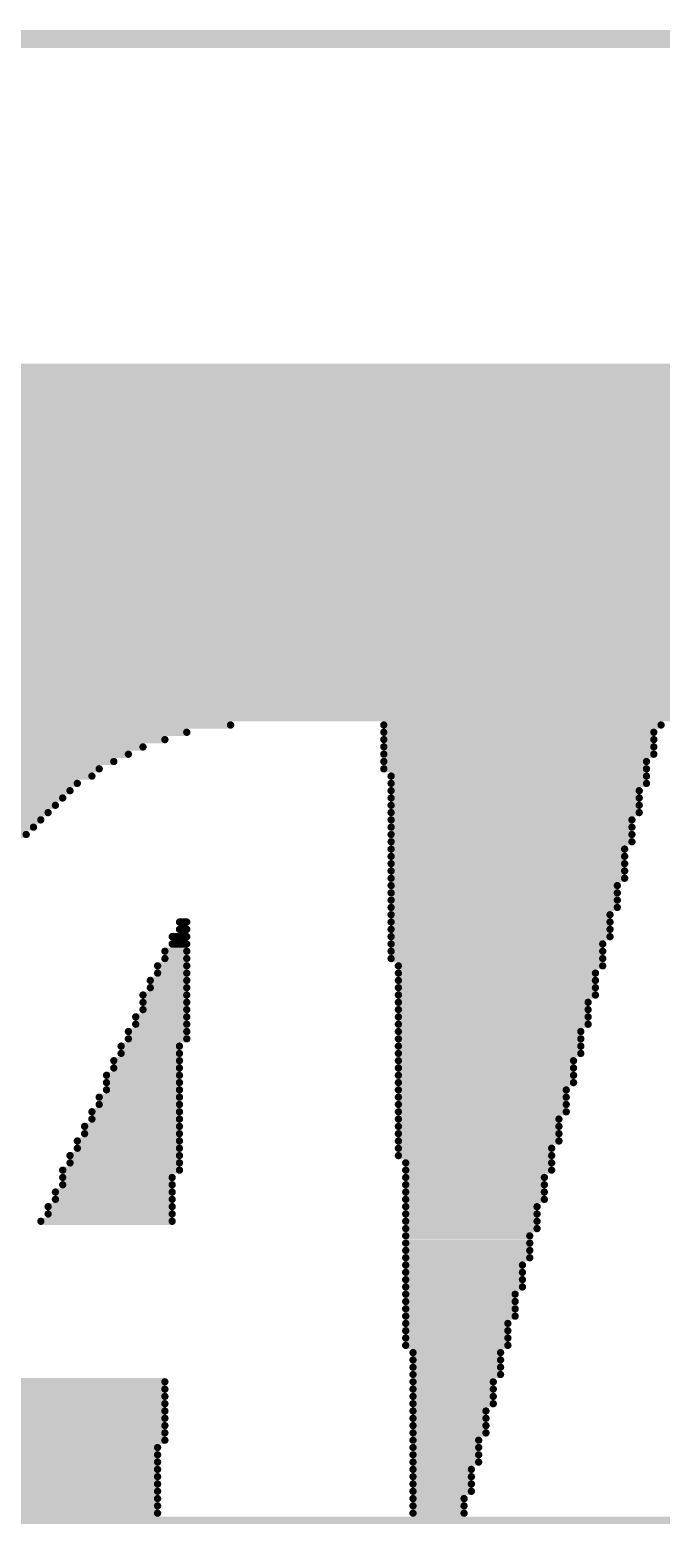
# Model space of a CAD drawing. Header units: millimetres. Extents: x 0.2 to 11.7, y 0.2 to 7.8.
# Drawn here: x 5.908 to 6.081, y 1.193 to 1.6025 of the extents above; entities that cross this region are included whole.
import ezdxf

# ---------------------------------------------------------------- set-up
doc = ezdxf.new("R2010")
doc.units = ezdxf.units.MM
doc.header["$MEASUREMENT"] = 0
doc.layers.add('Mechanical16', color=56, linetype='Continuous')

msp = doc.modelspace()

# ---------------------------------------------------------------- linework, layer by layer
at = {"layer": 'Mechanical16'}
for points, const_width in [([(5.6, 1.6), (7, 1.6)], 0.005), ([(5.803, 1.506), (6.895, 1.506)], 0.002), ([(5.809, 1.508), (6.895, 1.508)], 0.002), ([(5.821, 1.51), (6.895, 1.51)], 0.002), ([(5.791, 1.502), (6.895, 1.502)], 0.002), ([(5.797, 1.504), (6.895, 1.504)], 0.002), ([(5.783, 1.498), (6.895, 1.498)], 0.002), ([(5.787, 1.5), (6.895, 1.5)], 0.002), ([(5.775, 1.494), (6.895, 1.494)], 0.002), ([(5.779, 1.496), (6.895, 1.496)], 0.002), ([(5.769, 1.49), (6.895, 1.49)], 0.002), ([(5.771, 1.492), (6.895, 1.492)], 0.002), ([(5.763, 1.486), (6.895, 1.486)], 0.002), ([(5.765, 1.488), (6.895, 1.488)], 0.002), ([(5.759, 1.482), (6.895, 1.482)], 0.002), ([(5.761, 1.484), (6.895, 1.484)], 0.002), ([(5.753, 1.478), (6.895, 1.478)], 0.002), ([(5.755, 1.48), (6.895, 1.48)], 0.002), ([(5.749, 1.474), (6.895, 1.474)], 0.002), ([(5.751, 1.476), (6.895, 1.476)], 0.002), ([(5.745, 1.47), (6.895, 1.47)], 0.002), ([(5.747, 1.472), (6.895, 1.472)], 0.002), ([(5.743, 1.466), (6.895, 1.466)], 0.002), ([(5.745, 1.468), (6.895, 1.468)], 0.002), ([(5.739, 1.462), (6.895, 1.462)], 0.002), ([(5.741, 1.464), (6.895, 1.464)], 0.002), ([(5.737, 1.46), (6.895, 1.46)], 0.002), ([(5.737, 1.458), (6.895, 1.458)], 0.002), ([(5.733, 1.454), (6.895, 1.454)], 0.002), ([(5.735, 1.456), (6.895, 1.456)], 0.002), ([(5.731, 1.452), (6.895, 1.452)], 0.002), ([(5.731, 1.45), (6.895, 1.45)], 0.002), ([(5.729, 1.448), (6.895, 1.448)], 0.002), ([(5.729, 1.446), (6.895, 1.446)], 0.002), ([(5.725, 1.442), (6.895, 1.442)], 0.002), ([(5.727, 1.444), (6.895, 1.444)], 0.002), ([(5.725, 1.44), (6.895, 1.44)], 0.002), ([(5.725, 1.438), (6.895, 1.438)], 0.002), ([(5.723, 1.436), (6.895, 1.436)], 0.002), ([(5.723, 1.434), (6.895, 1.434)], 0.002), ([(5.721, 1.432), (6.895, 1.432)], 0.002), ([(5.721, 1.43), (6.895, 1.43)], 0.002), ([(5.719, 1.428), (6.895, 1.428)], 0.002), ([(5.719, 1.426), (6.895, 1.426)], 0.002), ([(5.717, 1.422), (6.895, 1.422)], 0.002), ([(5.717, 1.42), (6.895, 1.42)], 0.002), ([(5.719, 1.424), (6.895, 1.424)], 0.002), ([(5.717, 1.418), (6.895, 1.418)], 0.002), ([(5.717, 1.416), (6.895, 1.416)], 0.002), ([(5.715, 1.414), (6.895, 1.414)], 0.002), ([(5.715, 1.412), (5.963, 1.412)], 0.002), ([(6.005, 1.412), (6.081, 1.412)], 0.002), ([(5.715, 1.41), (5.951, 1.41)], 0.002), ([(5.715, 1.408), (5.945, 1.408)], 0.002), ([(6.005, 1.41), (6.079, 1.41)], 0.002), ([(6.005, 1.408), (6.079, 1.408)], 0.002), ([(5.715, 1.406), (5.939, 1.406)], 0.002), ([(5.715, 1.404), (5.935, 1.404)], 0.002), ([(6.005, 1.406), (6.079, 1.406)], 0.002), ([(6.005, 1.404), (6.079, 1.404)], 0.002), ([(5.715, 1.402), (5.931, 1.402)], 0.002), ([(5.715, 1.4), (5.927, 1.4)], 0.002), ([(6.005, 1.402), (6.077, 1.402)], 0.002), ([(6.005, 1.4), (6.077, 1.4)], 0.002), ([(5.715, 1.398), (5.925, 1.398)], 0.002), ([(5.715, 1.396), (5.921, 1.396)], 0.002), ([(6.007, 1.398), (6.077, 1.398)], 0.002), ([(6.007, 1.396), (6.077, 1.396)], 0.002), ([(5.715, 1.394), (5.919, 1.394)], 0.002), ([(5.715, 1.392), (5.917, 1.392)], 0.002), ([(6.007, 1.394), (6.075, 1.394)], 0.002), ([(6.007, 1.392), (6.075, 1.392)], 0.002), ([(5.715, 1.39), (5.915, 1.39)], 0.002), ([(5.715, 1.388), (5.913, 1.388)], 0.002), ([(6.007, 1.39), (6.075, 1.39)], 0.002), ([(6.007, 1.388), (6.075, 1.388)], 0.002), ([(5.715, 1.386), (5.911, 1.386)], 0.002), ([(5.715, 1.384), (5.909, 1.384)], 0.002), ([(6.007, 1.386), (6.073, 1.386)], 0.002), ([(6.007, 1.384), (6.073, 1.384)], 0.002), ([(5.715, 1.382), (5.907, 1.382)], 0.002), ([(6.007, 1.382), (6.073, 1.382)], 0.002), ([(6.007, 1.38), (6.073, 1.38)], 0.002), ([(6.007, 1.378), (6.071, 1.378)], 0.002), ([(6.007, 1.376), (6.071, 1.376)], 0.002), ([(6.007, 1.374), (6.071, 1.374)], 0.002), ([(6.007, 1.372), (6.071, 1.372)], 0.002), ([(6.007, 1.37), (6.071, 1.37)], 0.002), ([(6.007, 1.368), (6.069, 1.368)], 0.002), ([(6.007, 1.366), (6.069, 1.366)], 0.002), ([(6.007, 1.364), (6.069, 1.364)], 0.002), ([(6.007, 1.362), (6.069, 1.362)], 0.002), ([(6.007, 1.36), (6.067, 1.36)], 0.002), ([(5.949, 1.358), (5.951, 1.358)], 0.002), ([(5.949, 1.356), (5.951, 1.356)], 0.002), ([(6.007, 1.358), (6.067, 1.358)], 0.002), ([(6.007, 1.356), (6.067, 1.356)], 0.002), ([(5.947, 1.354), (5.951, 1.354)], 0.002), ([(5.947, 1.352), (5.951, 1.352)], 0.002), ([(6.007, 1.354), (6.067, 1.354)], 0.002), ([(6.007, 1.352), (6.065, 1.352)], 0.002), ([(5.945, 1.35), (5.951, 1.35)], 0.002), ([(5.945, 1.348), (5.951, 1.348)], 0.002), ([(6.007, 1.35), (6.065, 1.35)], 0.002), ([(6.007, 1.348), (6.065, 1.348)], 0.002), ([(5.943, 1.346), (5.951, 1.346)], 0.002), ([(5.943, 1.344), (5.951, 1.344)], 0.002), ([(6.009, 1.346), (6.065, 1.346)], 0.002), ([(6.009, 1.344), (6.063, 1.344)], 0.002), ([(5.941, 1.342), (5.951, 1.342)], 0.002), ([(5.941, 1.34), (5.951, 1.34)], 0.002), ([(6.009, 1.342), (6.063, 1.342)], 0.002), ([(6.009, 1.34), (6.063, 1.34)], 0.002), ([(5.939, 1.338), (5.951, 1.338)], 0.002), ([(5.939, 1.336), (5.951, 1.336)], 0.002), ([(5.939, 1.334), (5.951, 1.334)], 0.002), ([(6.009, 1.338), (6.063, 1.338)], 0.002), ([(6.009, 1.336), (6.061, 1.336)], 0.002), ([(6.009, 1.334), (6.061, 1.334)], 0.002), ([(5.937, 1.332), (5.951, 1.332)], 0.002), ([(5.937, 1.33), (5.951, 1.33)], 0.002), ([(6.009, 1.332), (6.061, 1.332)], 0.002), ([(6.009, 1.33), (6.061, 1.33)], 0.002), ([(5.935, 1.328), (5.951, 1.328)], 0.002), ([(5.935, 1.326), (5.951, 1.326)], 0.002), ([(6.009, 1.328), (6.059, 1.328)], 0.002), ([(6.009, 1.326), (6.059, 1.326)], 0.002), ([(5.933, 1.324), (5.949, 1.324)], 0.002), ([(5.933, 1.322), (5.949, 1.322)], 0.002), ([(6.009, 1.324), (6.059, 1.324)], 0.002), ([(6.009, 1.322), (6.059, 1.322)], 0.002), ([(5.931, 1.32), (5.949, 1.32)], 0.002), ([(5.931, 1.318), (5.949, 1.318)], 0.002), ([(6.009, 1.32), (6.057, 1.32)], 0.002), ([(6.009, 1.318), (6.057, 1.318)], 0.002), ([(5.929, 1.316), (5.949, 1.316)], 0.002), ([(5.929, 1.314), (5.949, 1.314)], 0.002), ([(6.009, 1.316), (6.057, 1.316)], 0.002), ([(6.009, 1.314), (6.057, 1.314)], 0.002), ([(5.927, 1.31), (5.949, 1.31)], 0.002), ([(5.929, 1.312), (5.949, 1.312)], 0.002), ([(6.009, 1.312), (6.055, 1.312)], 0.002), ([(6.009, 1.31), (6.055, 1.31)], 0.002), ([(5.925, 1.306), (5.949, 1.306)], 0.002), ([(5.927, 1.308), (5.949, 1.308)], 0.002), ([(6.009, 1.308), (6.055, 1.308)], 0.002), ([(6.009, 1.306), (6.055, 1.306)], 0.002), ([(5.923, 1.302), (5.949, 1.302)], 0.002), ([(5.925, 1.304), (5.949, 1.304)], 0.002), ([(6.009, 1.304), (6.053, 1.304)], 0.002), ([(6.009, 1.302), (6.053, 1.302)], 0.002), ([(5.921, 1.298), (5.949, 1.298)], 0.002), ([(5.923, 1.3), (5.949, 1.3)], 0.002), ([(6.009, 1.3), (6.053, 1.3)], 0.002), ([(6.009, 1.298), (6.053, 1.298)], 0.002), ([(5.919, 1.294), (5.949, 1.294)], 0.002), ([(5.921, 1.296), (5.949, 1.296)], 0.002), ([(6.009, 1.296), (6.051, 1.296)], 0.002), ([(6.009, 1.294), (6.051, 1.294)], 0.002), ([(5.917, 1.29), (5.949, 1.29)], 0.002), ([(5.919, 1.292), (5.949, 1.292)], 0.002), ([(6.011, 1.292), (6.051, 1.292)], 0.002), ([(6.011, 1.29), (6.051, 1.29)], 0.002), ([(5.917, 1.288), (5.947, 1.288)], 0.002), ([(5.917, 1.286), (5.947, 1.286)], 0.002), ([(6.011, 1.288), (6.049, 1.288)], 0.002), ([(6.011, 1.286), (6.049, 1.286)], 0.002), ([(5.915, 1.284), (5.947, 1.284)], 0.002), ([(5.915, 1.282), (5.947, 1.282)], 0.002), ([(6.011, 1.284), (6.049, 1.284)], 0.002), ([(6.011, 1.282), (6.049, 1.282)], 0.002), ([(5.913, 1.28), (5.947, 1.28)], 0.002), ([(5.913, 1.278), (5.947, 1.278)], 0.002), ([(6.011, 1.28), (6.047, 1.28)], 0.002), ([(6.011, 1.278), (6.047, 1.278)], 0.002), ([(5.911, 1.276), (5.947, 1.276)], 0.002), ([(6.011, 1.276), (6.047, 1.276)], 0.002), ([(6.011, 1.274), (6.047, 1.274)], 0.002), ([(6.011, 1.272), (6.045, 1.272)], 0.002), ([(6.011, 1.27), (6.045, 1.27)], 0.002), ([(6.011, 1.268), (6.045, 1.268)], 0.002), ([(6.011, 1.266), (6.045, 1.266)], 0.002), ([(6.011, 1.264), (6.043, 1.264)], 0.002), ([(6.011, 1.262), (6.043, 1.262)], 0.002), ([(6.011, 1.26), (6.043, 1.26)], 0.002), ([(6.011, 1.258), (6.043, 1.258)], 0.002), ([(6.011, 1.256), (6.041, 1.256)], 0.002), ([(6.011, 1.254), (6.041, 1.254)], 0.002), ([(6.011, 1.252), (6.041, 1.252)], 0.002), ([(6.011, 1.25), (6.041, 1.25)], 0.002), ([(6.011, 1.248), (6.039, 1.248)], 0.002), ([(6.011, 1.246), (6.039, 1.246)], 0.002), ([(6.011, 1.244), (6.039, 1.244)], 0.002), ([(6.011, 1.242), (6.039, 1.242)], 0.002), ([(6.013, 1.24), (6.037, 1.24)], 0.002), ([(6.013, 1.238), (6.037, 1.238)], 0.002), ([(6.013, 1.236), (6.037, 1.236)], 0.002), ([(5.893, 1.232), (5.945, 1.232)], 0.002), ([(6.013, 1.234), (6.037, 1.234)], 0.002), ([(6.013, 1.232), (6.035, 1.232)], 0.002), ([(5.891, 1.23), (5.945, 1.23)], 0.002), ([(5.891, 1.228), (5.945, 1.228)], 0.002), ([(6.013, 1.23), (6.035, 1.23)], 0.002), ([(6.013, 1.228), (6.035, 1.228)], 0.002), ([(5.889, 1.226), (5.945, 1.226)], 0.002), ([(5.889, 1.224), (5.945, 1.224)], 0.002), ([(6.013, 1.226), (6.035, 1.226)], 0.002), ([(6.013, 1.224), (6.033, 1.224)], 0.002), ([(5.887, 1.222), (5.945, 1.222)], 0.002), ([(5.887, 1.22), (5.945, 1.22)], 0.002), ([(6.013, 1.222), (6.033, 1.222)], 0.002), ([(6.013, 1.22), (6.033, 1.22)], 0.002), ([(5.885, 1.218), (5.945, 1.218)], 0.002), ([(5.885, 1.216), (5.945, 1.216)], 0.002), ([(6.013, 1.218), (6.033, 1.218)], 0.002), ([(6.013, 1.216), (6.031, 1.216)], 0.002), ([(5.883, 1.212), (5.943, 1.212)], 0.002), ([(5.885, 1.214), (5.943, 1.214)], 0.002), ([(6.013, 1.214), (6.031, 1.214)], 0.002), ([(6.013, 1.212), (6.031, 1.212)], 0.002), ([(5.881, 1.208), (5.943, 1.208)], 0.002), ([(5.883, 1.21), (5.943, 1.21)], 0.002), ([(6.013, 1.21), (6.031, 1.21)], 0.002), ([(6.013, 1.208), (6.029, 1.208)], 0.002), ([(5.879, 1.204), (5.943, 1.204)], 0.002), ([(5.881, 1.206), (5.943, 1.206)], 0.002), ([(6.013, 1.206), (6.029, 1.206)], 0.002), ([(6.013, 1.204), (6.029, 1.204)], 0.002), ([(5.879, 1.202), (5.943, 1.202)], 0.002), ([(5.879, 1.2), (5.943, 1.2)], 0.002), ([(6.013, 1.202), (6.029, 1.202)], 0.002), ([(6.013, 1.2), (6.027, 1.2)], 0.002), ([(5.877, 1.198), (5.943, 1.198)], 0.002), ([(5.877, 1.196), (5.943, 1.196)], 0.002), ([(6.013, 1.198), (6.027, 1.198)], 0.002), ([(6.013, 1.196), (6.027, 1.196)], 0.002), ([(5.715, 1.194), (6.161, 1.194)], 0.002)]:
    msp.add_lwpolyline(points, dxfattribs=dict(at, const_width=const_width))
at = {"layer": 'Mechanical16', "const_width": 0.001}
for points in [[(5.9625, 1.412, 1), (5.9635, 1.412, 1)], [(6.0045, 1.412, 1), (6.0055, 1.412, 1)], [(6.0805, 1.412, 1), (6.0815, 1.412, 1)], [(5.9445, 1.408, 1), (5.9455, 1.408, 1)], [(5.9505, 1.41, 1), (5.9515, 1.41, 1)], [(6.0045, 1.41, 1), (6.0055, 1.41, 1)], [(6.0045, 1.408, 1), (6.0055, 1.408, 1)], [(6.0785, 1.41, 1), (6.0795, 1.41, 1)], [(6.0785, 1.408, 1), (6.0795, 1.408, 1)], [(5.9345, 1.404, 1), (5.9355, 1.404, 1)], [(5.9385, 1.406, 1), (5.9395, 1.406, 1)], [(6.0045, 1.406, 1), (6.0055, 1.406, 1)], [(6.0045, 1.404, 1), (6.0055, 1.404, 1)], [(6.0785, 1.406, 1), (6.0795, 1.406, 1)], [(6.0785, 1.404, 1), (6.0795, 1.404, 1)], [(5.9265, 1.4, 1), (5.9275, 1.4, 1)], [(5.9305, 1.402, 1), (5.9315, 1.402, 1)], [(6.0045, 1.402, 1), (6.0055, 1.402, 1)], [(6.0045, 1.4, 1), (6.0055, 1.4, 1)], [(6.0765, 1.402, 1), (6.0775, 1.402, 1)], [(6.0765, 1.4, 1), (6.0775, 1.4, 1)], [(5.9205, 1.396, 1), (5.9215, 1.396, 1)], [(5.9245, 1.398, 1), (5.9255, 1.398, 1)], [(6.0065, 1.398, 1), (6.0075, 1.398, 1)], [(6.0065, 1.396, 1), (6.0075, 1.396, 1)], [(6.0765, 1.398, 1), (6.0775, 1.398, 1)], [(6.0765, 1.396, 1), (6.0775, 1.396, 1)], [(5.9165, 1.392, 1), (5.9175, 1.392, 1)], [(5.9185, 1.394, 1), (5.9195, 1.394, 1)], [(6.0065, 1.394, 1), (6.0075, 1.394, 1)], [(6.0065, 1.392, 1), (6.0075, 1.392, 1)], [(6.0745, 1.394, 1), (6.0755, 1.394, 1)], [(6.0745, 1.392, 1), (6.0755, 1.392, 1)], [(5.9125, 1.388, 1), (5.9135, 1.388, 1)], [(5.9145, 1.39, 1), (5.9155, 1.39, 1)], [(6.0065, 1.39, 1), (6.0075, 1.39, 1)], [(6.0065, 1.388, 1), (6.0075, 1.388, 1)], [(6.0745, 1.39, 1), (6.0755, 1.39, 1)], [(6.0745, 1.388, 1), (6.0755, 1.388, 1)], [(5.9085, 1.384, 1), (5.9095, 1.384, 1)], [(5.9105, 1.386, 1), (5.9115, 1.386, 1)], [(6.0065, 1.386, 1), (6.0075, 1.386, 1)], [(6.0065, 1.384, 1), (6.0075, 1.384, 1)], [(6.0725, 1.386, 1), (6.0735, 1.386, 1)], [(6.0725, 1.384, 1), (6.0735, 1.384, 1)], [(5.9065, 1.382, 1), (5.9075, 1.382, 1)], [(6.0065, 1.382, 1), (6.0075, 1.382, 1)], [(6.0065, 1.38, 1), (6.0075, 1.38, 1)], [(6.0725, 1.382, 1), (6.0735, 1.382, 1)], [(6.0725, 1.38, 1), (6.0735, 1.38, 1)], [(6.0065, 1.378, 1), (6.0075, 1.378, 1)], [(6.0065, 1.376, 1), (6.0075, 1.376, 1)], [(6.0705, 1.378, 1), (6.0715, 1.378, 1)], [(6.0705, 1.376, 1), (6.0715, 1.376, 1)], [(6.0065, 1.374, 1), (6.0075, 1.374, 1)], [(6.0065, 1.372, 1), (6.0075, 1.372, 1)], [(6.0705, 1.374, 1), (6.0715, 1.374, 1)], [(6.0705, 1.372, 1), (6.0715, 1.372, 1)], [(6.0065, 1.37, 1), (6.0075, 1.37, 1)], [(6.0065, 1.368, 1), (6.0075, 1.368, 1)], [(6.0685, 1.368, 1), (6.0695, 1.368, 1)], [(6.0705, 1.37, 1), (6.0715, 1.37, 1)], [(6.0065, 1.366, 1), (6.0075, 1.366, 1)], [(6.0065, 1.364, 1), (6.0075, 1.364, 1)], [(6.0685, 1.366, 1), (6.0695, 1.366, 1)], [(6.0685, 1.364, 1), (6.0695, 1.364, 1)], [(6.0065, 1.362, 1), (6.0075, 1.362, 1)], [(6.0065, 1.36, 1), (6.0075, 1.36, 1)], [(6.0665, 1.36, 1), (6.0675, 1.36, 1)], [(6.0685, 1.362, 1), (6.0695, 1.362, 1)], [(5.9485, 1.358, 1), (5.9495, 1.358, 1)], [(5.9485, 1.356, 1), (5.9495, 1.356, 1)], [(5.9505, 1.358, 1), (5.9515, 1.358, 1)], [(5.9505, 1.356, 1), (5.9515, 1.356, 1)], [(6.0065, 1.358, 1), (6.0075, 1.358, 1)], [(6.0065, 1.356, 1), (6.0075, 1.356, 1)], [(6.0665, 1.358, 1), (6.0675, 1.358, 1)], [(6.0665, 1.356, 1), (6.0675, 1.356, 1)], [(5.9465, 1.354, 1), (5.9475, 1.354, 1)], [(5.9465, 1.352, 1), (5.9475, 1.352, 1)], [(5.9505, 1.354, 1), (5.9515, 1.354, 1)], [(5.9505, 1.352, 1), (5.9515, 1.352, 1)], [(6.0065, 1.354, 1), (6.0075, 1.354, 1)], [(6.0065, 1.352, 1), (6.0075, 1.352, 1)], [(6.0645, 1.352, 1), (6.0655, 1.352, 1)], [(6.0665, 1.354, 1), (6.0675, 1.354, 1)], [(5.9445, 1.35, 1), (5.9455, 1.35, 1)], [(5.9445, 1.348, 1), (5.9455, 1.348, 1)], [(5.9505, 1.35, 1), (5.9515, 1.35, 1)], [(5.9505, 1.348, 1), (5.9515, 1.348, 1)], [(6.0065, 1.35, 1), (6.0075, 1.35, 1)], [(6.0065, 1.348, 1), (6.0075, 1.348, 1)], [(6.0645, 1.35, 1), (6.0655, 1.35, 1)], [(6.0645, 1.348, 1), (6.0655, 1.348, 1)], [(5.9425, 1.346, 1), (5.9435, 1.346, 1)], [(5.9425, 1.344, 1), (5.9435, 1.344, 1)], [(5.9505, 1.346, 1), (5.9515, 1.346, 1)], [(5.9505, 1.344, 1), (5.9515, 1.344, 1)], [(6.0085, 1.346, 1), (6.0095, 1.346, 1)], [(6.0085, 1.344, 1), (6.0095, 1.344, 1)], [(6.0625, 1.344, 1), (6.0635, 1.344, 1)], [(6.0645, 1.346, 1), (6.0655, 1.346, 1)], [(5.9405, 1.342, 1), (5.9415, 1.342, 1)], [(5.9405, 1.34, 1), (5.9415, 1.34, 1)], [(5.9505, 1.342, 1), (5.9515, 1.342, 1)], [(5.9505, 1.34, 1), (5.9515, 1.34, 1)], [(6.0085, 1.342, 1), (6.0095, 1.342, 1)], [(6.0085, 1.34, 1), (6.0095, 1.34, 1)], [(6.0625, 1.342, 1), (6.0635, 1.342, 1)], [(6.0625, 1.34, 1), (6.0635, 1.34, 1)], [(5.9385, 1.338, 1), (5.9395, 1.338, 1)], [(5.9385, 1.336, 1), (5.9395, 1.336, 1)], [(5.9385, 1.334, 1), (5.9395, 1.334, 1)], [(5.9505, 1.338, 1), (5.9515, 1.338, 1)], [(5.9505, 1.336, 1), (5.9515, 1.336, 1)], [(5.9505, 1.334, 1), (5.9515, 1.334, 1)], [(6.0085, 1.338, 1), (6.0095, 1.338, 1)], [(6.0085, 1.336, 1), (6.0095, 1.336, 1)], [(6.0085, 1.334, 1), (6.0095, 1.334, 1)], [(6.0605, 1.336, 1), (6.0615, 1.336, 1)], [(6.0605, 1.334, 1), (6.0615, 1.334, 1)], [(6.0625, 1.338, 1), (6.0635, 1.338, 1)], [(5.9365, 1.332, 1), (5.9375, 1.332, 1)], [(5.9365, 1.33, 1), (5.9375, 1.33, 1)], [(5.9505, 1.332, 1), (5.9515, 1.332, 1)], [(5.9505, 1.33, 1), (5.9515, 1.33, 1)], [(6.0085, 1.332, 1), (6.0095, 1.332, 1)], [(6.0085, 1.33, 1), (6.0095, 1.33, 1)], [(6.0605, 1.332, 1), (6.0615, 1.332, 1)], [(6.0605, 1.33, 1), (6.0615, 1.33, 1)], [(5.9345, 1.328, 1), (5.9355, 1.328, 1)], [(5.9345, 1.326, 1), (5.9355, 1.326, 1)], [(5.9505, 1.328, 1), (5.9515, 1.328, 1)], [(5.9505, 1.326, 1), (5.9515, 1.326, 1)], [(6.0085, 1.328, 1), (6.0095, 1.328, 1)], [(6.0085, 1.326, 1), (6.0095, 1.326, 1)], [(6.0585, 1.328, 1), (6.0595, 1.328, 1)], [(6.0585, 1.326, 1), (6.0595, 1.326, 1)], [(5.9325, 1.324, 1), (5.9335, 1.324, 1)], [(5.9325, 1.322, 1), (5.9335, 1.322, 1)], [(5.9485, 1.324, 1), (5.9495, 1.324, 1)], [(5.9485, 1.322, 1), (5.9495, 1.322, 1)], [(6.0085, 1.324, 1), (6.0095, 1.324, 1)], [(6.0085, 1.322, 1), (6.0095, 1.322, 1)], [(6.0585, 1.324, 1), (6.0595, 1.324, 1)], [(6.0585, 1.322, 1), (6.0595, 1.322, 1)], [(5.9305, 1.32, 1), (5.9315, 1.32, 1)], [(5.9305, 1.318, 1), (5.9315, 1.318, 1)], [(5.9485, 1.32, 1), (5.9495, 1.32, 1)], [(5.9485, 1.318, 1), (5.9495, 1.318, 1)], [(6.0085, 1.32, 1), (6.0095, 1.32, 1)], [(6.0085, 1.318, 1), (6.0095, 1.318, 1)], [(6.0565, 1.32, 1), (6.0575, 1.32, 1)], [(6.0565, 1.318, 1), (6.0575, 1.318, 1)], [(5.9285, 1.316, 1), (5.9295, 1.316, 1)], [(5.9285, 1.314, 1), (5.9295, 1.314, 1)], [(5.9485, 1.316, 1), (5.9495, 1.316, 1)], [(5.9485, 1.314, 1), (5.9495, 1.314, 1)], [(6.0085, 1.316, 1), (6.0095, 1.316, 1)], [(6.0085, 1.314, 1), (6.0095, 1.314, 1)], [(6.0565, 1.316, 1), (6.0575, 1.316, 1)], [(6.0565, 1.314, 1), (6.0575, 1.314, 1)], [(5.9265, 1.31, 1), (5.9275, 1.31, 1)], [(5.9285, 1.312, 1), (5.9295, 1.312, 1)], [(5.9485, 1.312, 1), (5.9495, 1.312, 1)], [(5.9485, 1.31, 1), (5.9495, 1.31, 1)], [(6.0085, 1.312, 1), (6.0095, 1.312, 1)], [(6.0085, 1.31, 1), (6.0095, 1.31, 1)], [(6.0545, 1.312, 1), (6.0555, 1.312, 1)], [(6.0545, 1.31, 1), (6.0555, 1.31, 1)], [(5.9245, 1.306, 1), (5.9255, 1.306, 1)], [(5.9265, 1.308, 1), (5.9275, 1.308, 1)], [(5.9485, 1.308, 1), (5.9495, 1.308, 1)], [(5.9485, 1.306, 1), (5.9495, 1.306, 1)], [(6.0085, 1.308, 1), (6.0095, 1.308, 1)], [(6.0085, 1.306, 1), (6.0095, 1.306, 1)], [(6.0545, 1.308, 1), (6.0555, 1.308, 1)], [(6.0545, 1.306, 1), (6.0555, 1.306, 1)], [(5.9225, 1.302, 1), (5.9235, 1.302, 1)], [(5.9245, 1.304, 1), (5.9255, 1.304, 1)], [(5.9485, 1.304, 1), (5.9495, 1.304, 1)], [(5.9485, 1.302, 1), (5.9495, 1.302, 1)], [(6.0085, 1.304, 1), (6.0095, 1.304, 1)], [(6.0085, 1.302, 1), (6.0095, 1.302, 1)], [(6.0525, 1.304, 1), (6.0535, 1.304, 1)], [(6.0525, 1.302, 1), (6.0535, 1.302, 1)], [(5.9205, 1.298, 1), (5.9215, 1.298, 1)], [(5.9225, 1.3, 1), (5.9235, 1.3, 1)], [(5.9485, 1.3, 1), (5.9495, 1.3, 1)], [(5.9485, 1.298, 1), (5.9495, 1.298, 1)], [(6.0085, 1.3, 1), (6.0095, 1.3, 1)], [(6.0085, 1.298, 1), (6.0095, 1.298, 1)], [(6.0525, 1.3, 1), (6.0535, 1.3, 1)], [(6.0525, 1.298, 1), (6.0535, 1.298, 1)], [(5.9185, 1.294, 1), (5.9195, 1.294, 1)], [(5.9205, 1.296, 1), (5.9215, 1.296, 1)], [(5.9485, 1.296, 1), (5.9495, 1.296, 1)], [(5.9485, 1.294, 1), (5.9495, 1.294, 1)], [(6.0085, 1.296, 1), (6.0095, 1.296, 1)], [(6.0085, 1.294, 1), (6.0095, 1.294, 1)], [(6.0505, 1.296, 1), (6.0515, 1.296, 1)], [(6.0505, 1.294, 1), (6.0515, 1.294, 1)], [(5.9165, 1.29, 1), (5.9175, 1.29, 1)], [(5.9185, 1.292, 1), (5.9195, 1.292, 1)], [(5.9485, 1.292, 1), (5.9495, 1.292, 1)], [(5.9485, 1.29, 1), (5.9495, 1.29, 1)], [(6.0105, 1.292, 1), (6.0115, 1.292, 1)], [(6.0105, 1.29, 1), (6.0115, 1.29, 1)], [(6.0505, 1.292, 1), (6.0515, 1.292, 1)], [(6.0505, 1.29, 1), (6.0515, 1.29, 1)], [(5.9165, 1.288, 1), (5.9175, 1.288, 1)], [(5.9165, 1.286, 1), (5.9175, 1.286, 1)], [(5.9465, 1.288, 1), (5.9475, 1.288, 1)], [(5.9465, 1.286, 1), (5.9475, 1.286, 1)], [(6.0105, 1.288, 1), (6.0115, 1.288, 1)], [(6.0105, 1.286, 1), (6.0115, 1.286, 1)], [(6.0485, 1.288, 1), (6.0495, 1.288, 1)], [(6.0485, 1.286, 1), (6.0495, 1.286, 1)], [(5.9145, 1.284, 1), (5.9155, 1.284, 1)], [(5.9145, 1.282, 1), (5.9155, 1.282, 1)], [(5.9465, 1.284, 1), (5.9475, 1.284, 1)], [(5.9465, 1.282, 1), (5.9475, 1.282, 1)], [(6.0105, 1.284, 1), (6.0115, 1.284, 1)], [(6.0105, 1.282, 1), (6.0115, 1.282, 1)], [(6.0485, 1.284, 1), (6.0495, 1.284, 1)], [(6.0485, 1.282, 1), (6.0495, 1.282, 1)], [(5.9125, 1.28, 1), (5.9135, 1.28, 1)], [(5.9125, 1.278, 1), (5.9135, 1.278, 1)], [(5.9465, 1.28, 1), (5.9475, 1.28, 1)], [(5.9465, 1.278, 1), (5.9475, 1.278, 1)], [(6.0105, 1.28, 1), (6.0115, 1.28, 1)], [(6.0105, 1.278, 1), (6.0115, 1.278, 1)], [(6.0465, 1.28, 1), (6.0475, 1.28, 1)], [(6.0465, 1.278, 1), (6.0475, 1.278, 1)], [(5.9105, 1.276, 1), (5.9115, 1.276, 1)], [(5.9465, 1.276, 1), (5.9475, 1.276, 1)], [(6.0105, 1.276, 1), (6.0115, 1.276, 1)], [(6.0105, 1.274, 1), (6.0115, 1.274, 1)], [(6.0465, 1.276, 1), (6.0475, 1.276, 1)], [(6.0465, 1.274, 1), (6.0475, 1.274, 1)], [(6.0105, 1.272, 1), (6.0115, 1.272, 1)], [(6.0105, 1.27, 1), (6.0115, 1.27, 1)], [(6.0445, 1.272, 1), (6.0455, 1.272, 1)], [(6.0445, 1.27, 1), (6.0455, 1.27, 1)], [(6.0105, 1.268, 1), (6.0115, 1.268, 1)], [(6.0105, 1.266, 1), (6.0115, 1.266, 1)], [(6.0445, 1.268, 1), (6.0455, 1.268, 1)], [(6.0445, 1.266, 1), (6.0455, 1.266, 1)], [(6.0105, 1.264, 1), (6.0115, 1.264, 1)], [(6.0105, 1.262, 1), (6.0115, 1.262, 1)], [(6.0425, 1.264, 1), (6.0435, 1.264, 1)], [(6.0425, 1.262, 1), (6.0435, 1.262, 1)], [(6.0105, 1.26, 1), (6.0115, 1.26, 1)], [(6.0105, 1.258, 1), (6.0115, 1.258, 1)], [(6.0425, 1.26, 1), (6.0435, 1.26, 1)], [(6.0425, 1.258, 1), (6.0435, 1.258, 1)], [(6.0105, 1.256, 1), (6.0115, 1.256, 1)], [(6.0105, 1.254, 1), (6.0115, 1.254, 1)], [(6.0405, 1.256, 1), (6.0415, 1.256, 1)], [(6.0405, 1.254, 1), (6.0415, 1.254, 1)], [(6.0105, 1.252, 1), (6.0115, 1.252, 1)], [(6.0105, 1.25, 1), (6.0115, 1.25, 1)], [(6.0105, 1.248, 1), (6.0115, 1.248, 1)], [(6.0385, 1.248, 1), (6.0395, 1.248, 1)], [(6.0405, 1.252, 1), (6.0415, 1.252, 1)], [(6.0405, 1.25, 1), (6.0415, 1.25, 1)], [(6.0105, 1.246, 1), (6.0115, 1.246, 1)], [(6.0105, 1.244, 1), (6.0115, 1.244, 1)], [(6.0385, 1.246, 1), (6.0395, 1.246, 1)], [(6.0385, 1.244, 1), (6.0395, 1.244, 1)], [(6.0105, 1.242, 1), (6.0115, 1.242, 1)], [(6.0125, 1.24, 1), (6.0135, 1.24, 1)], [(6.0365, 1.24, 1), (6.0375, 1.24, 1)], [(6.0385, 1.242, 1), (6.0395, 1.242, 1)], [(6.0125, 1.238, 1), (6.0135, 1.238, 1)], [(6.0125, 1.236, 1), (6.0135, 1.236, 1)], [(6.0365, 1.238, 1), (6.0375, 1.238, 1)], [(6.0365, 1.236, 1), (6.0375, 1.236, 1)], [(5.9445, 1.232, 1), (5.9455, 1.232, 1)], [(6.0125, 1.234, 1), (6.0135, 1.234, 1)], [(6.0125, 1.232, 1), (6.0135, 1.232, 1)], [(6.0345, 1.232, 1), (6.0355, 1.232, 1)], [(6.0365, 1.234, 1), (6.0375, 1.234, 1)], [(5.9445, 1.23, 1), (5.9455, 1.23, 1)], [(5.9445, 1.228, 1), (5.9455, 1.228, 1)], [(6.0125, 1.23, 1), (6.0135, 1.23, 1)], [(6.0125, 1.228, 1), (6.0135, 1.228, 1)], [(6.0345, 1.23, 1), (6.0355, 1.23, 1)], [(6.0345, 1.228, 1), (6.0355, 1.228, 1)], [(5.9445, 1.226, 1), (5.9455, 1.226, 1)], [(5.9445, 1.224, 1), (5.9455, 1.224, 1)], [(6.0125, 1.226, 1), (6.0135, 1.226, 1)], [(6.0125, 1.224, 1), (6.0135, 1.224, 1)], [(6.0325, 1.224, 1), (6.0335, 1.224, 1)], [(6.0345, 1.226, 1), (6.0355, 1.226, 1)], [(5.9445, 1.222, 1), (5.9455, 1.222, 1)], [(5.9445, 1.22, 1), (5.9455, 1.22, 1)], [(6.0125, 1.222, 1), (6.0135, 1.222, 1)], [(6.0125, 1.22, 1), (6.0135, 1.22, 1)], [(6.0325, 1.222, 1), (6.0335, 1.222, 1)], [(6.0325, 1.22, 1), (6.0335, 1.22, 1)], [(5.9445, 1.218, 1), (5.9455, 1.218, 1)], [(5.9445, 1.216, 1), (5.9455, 1.216, 1)], [(6.0125, 1.218, 1), (6.0135, 1.218, 1)], [(6.0125, 1.216, 1), (6.0135, 1.216, 1)], [(6.0305, 1.216, 1), (6.0315, 1.216, 1)], [(6.0325, 1.218, 1), (6.0335, 1.218, 1)], [(5.9425, 1.214, 1), (5.9435, 1.214, 1)], [(5.9425, 1.212, 1), (5.9435, 1.212, 1)], [(6.0125, 1.214, 1), (6.0135, 1.214, 1)], [(6.0125, 1.212, 1), (6.0135, 1.212, 1)], [(6.0305, 1.214, 1), (6.0315, 1.214, 1)], [(6.0305, 1.212, 1), (6.0315, 1.212, 1)], [(5.9425, 1.21, 1), (5.9435, 1.21, 1)], [(5.9425, 1.208, 1), (5.9435, 1.208, 1)], [(6.0125, 1.21, 1), (6.0135, 1.21, 1)], [(6.0125, 1.208, 1), (6.0135, 1.208, 1)], [(6.0285, 1.208, 1), (6.0295, 1.208, 1)], [(6.0305, 1.21, 1), (6.0315, 1.21, 1)], [(5.9425, 1.206, 1), (5.9435, 1.206, 1)], [(5.9425, 1.204, 1), (5.9435, 1.204, 1)], [(6.0125, 1.206, 1), (6.0135, 1.206, 1)], [(6.0125, 1.204, 1), (6.0135, 1.204, 1)], [(6.0285, 1.206, 1), (6.0295, 1.206, 1)], [(6.0285, 1.204, 1), (6.0295, 1.204, 1)], [(5.9425, 1.202, 1), (5.9435, 1.202, 1)], [(5.9425, 1.2, 1), (5.9435, 1.2, 1)], [(6.0125, 1.202, 1), (6.0135, 1.202, 1)], [(6.0125, 1.2, 1), (6.0135, 1.2, 1)], [(6.0265, 1.2, 1), (6.0275, 1.2, 1)], [(6.0285, 1.202, 1), (6.0295, 1.202, 1)], [(5.9425, 1.198, 1), (5.9435, 1.198, 1)], [(5.9425, 1.196, 1), (5.9435, 1.196, 1)], [(6.0125, 1.198, 1), (6.0135, 1.198, 1)], [(6.0125, 1.196, 1), (6.0135, 1.196, 1)], [(6.0265, 1.198, 1), (6.0275, 1.198, 1)], [(6.0265, 1.196, 1), (6.0275, 1.196, 1)]]:
    msp.add_lwpolyline(points, format="xyb", close=True, dxfattribs=at)

doc.saveas('drawing.dxf')
